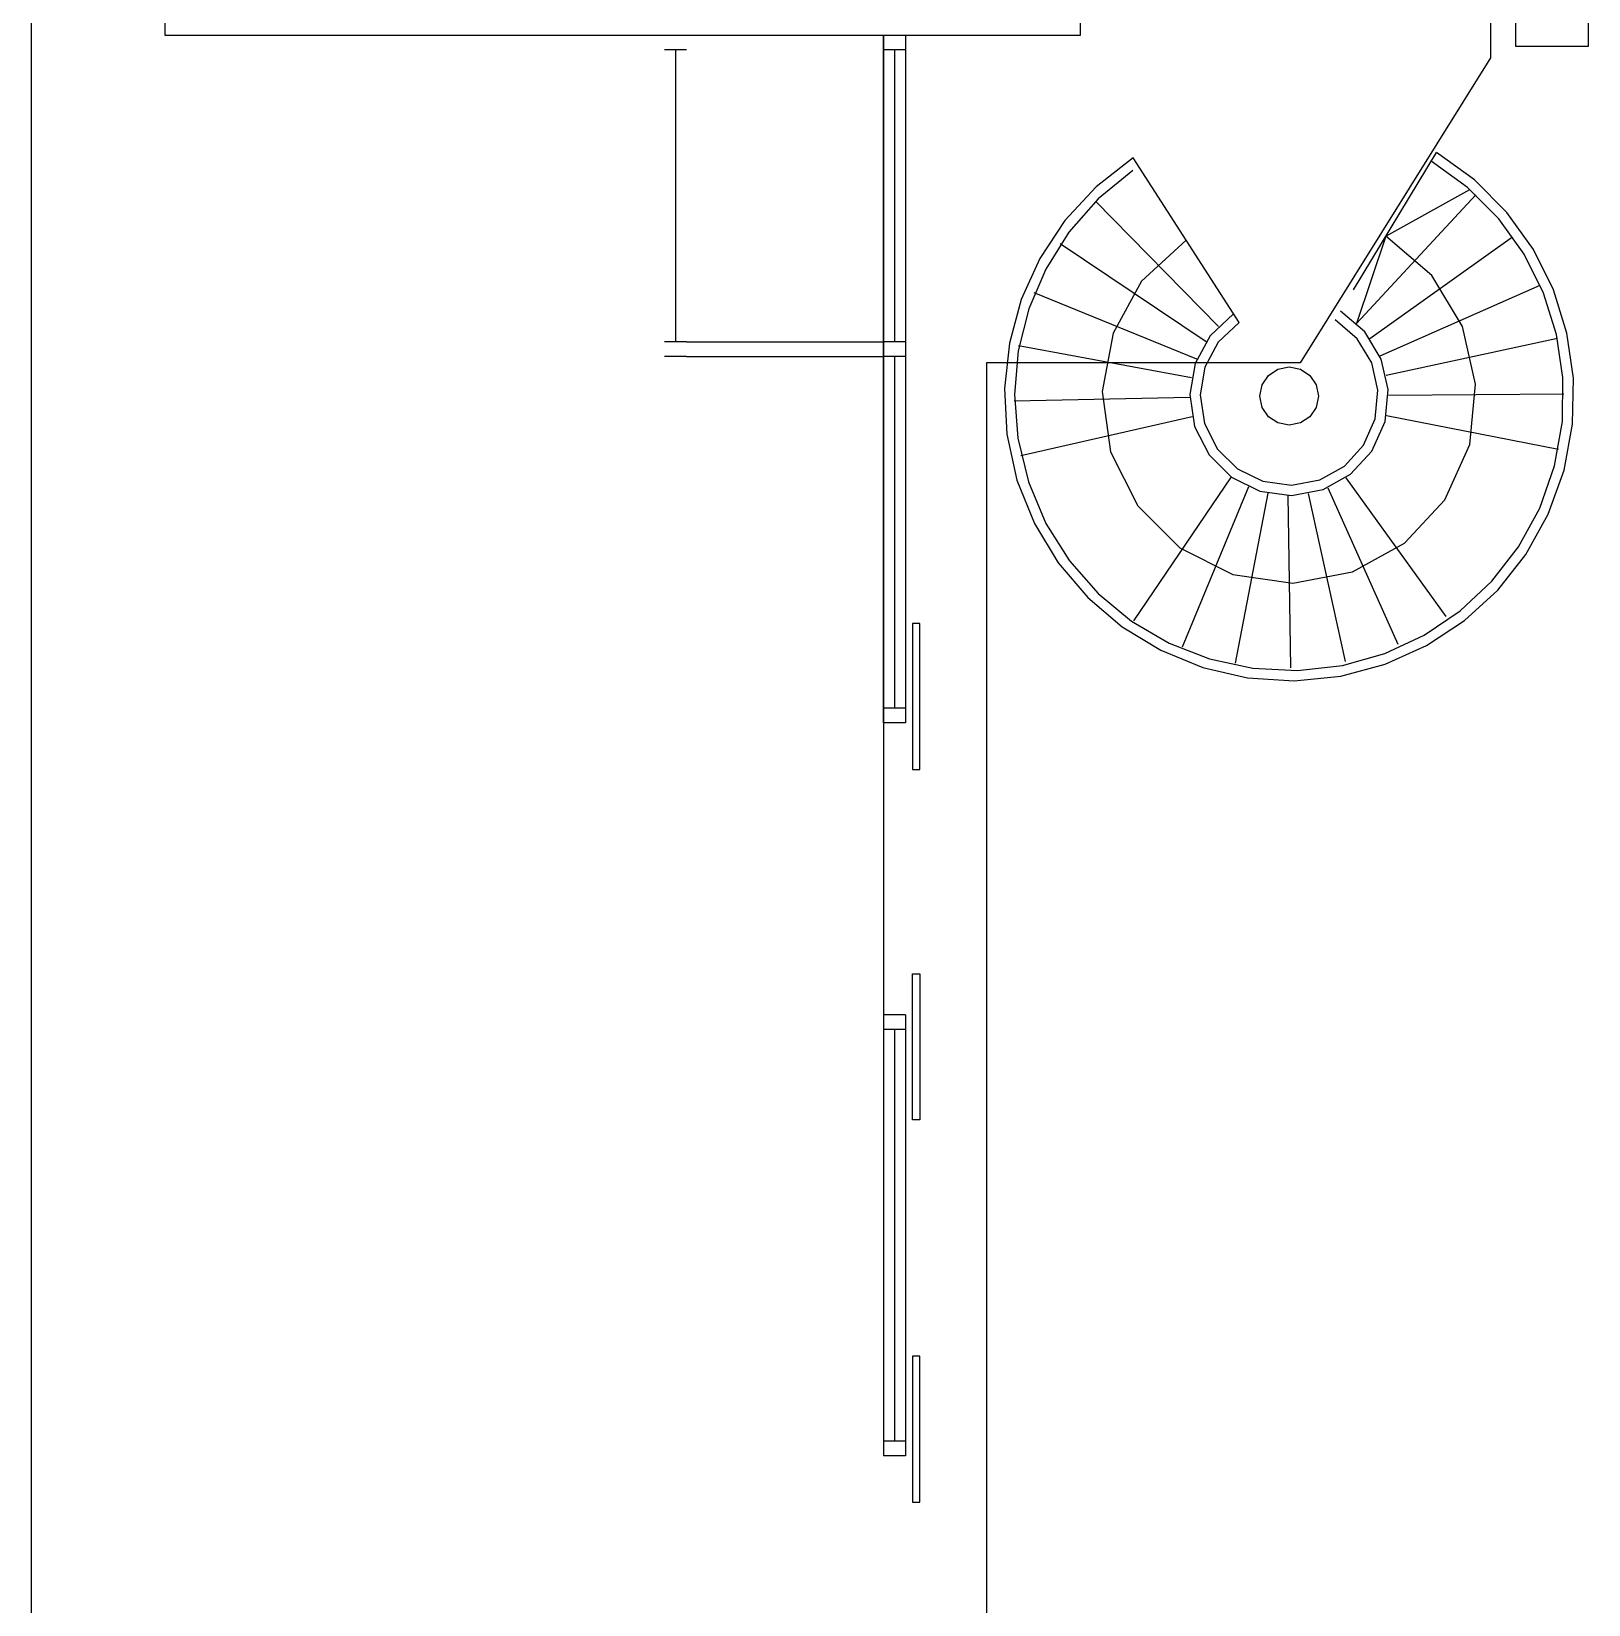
# Model space of a CAD drawing. Header units: metres. Extents: x 2 to 323, y -2 to 254.
# Drawn here: x 66.88 to 77.55, y 71.69 to 82.46 of the extents above; entities that cross this region are included whole.
import ezdxf

# ---------------------------------------------------------------- set-up
doc = ezdxf.new("R2010")
doc.units = ezdxf.units.M
for name, color, linetype in [('0-CARP', 7, 'Continuous'), ('0-CARPINTERIA', 7, 'Continuous'), ('0-EST CORTE', 7, 'Continuous'), ('0-MUROS EXISTENTES', 7, 'Continuous'), ('0-PROYECCIONES', 7, 'Continuous'), ('0-VISTA-005', 7, 'Continuous')]:
    doc.layers.add(name, color=color, linetype=linetype)

msp = doc.modelspace()

# ---------------------------------------------------------------- linework, layer by layer
at = {"layer": '0-CARP'}
for points in [[(72.917, 77.408), (72.967, 77.408), (72.967, 78.408), (72.917, 78.408), (72.917, 77.408)], [(72.917, 77.408), (72.967, 77.408), (72.967, 78.408), (72.917, 78.408), (72.917, 77.408)], [(72.917, 76.008), (72.967, 76.008), (72.967, 75.008), (72.917, 75.008), (72.917, 76.008)], [(72.917, 76.008), (72.967, 76.008), (72.967, 75.008), (72.917, 75.008), (72.917, 76.008)], [(72.917, 72.389), (72.967, 72.389), (72.967, 73.389), (72.917, 73.389), (72.917, 72.389)], [(72.917, 72.389), (72.967, 72.389), (72.967, 73.389), (72.917, 73.389), (72.917, 72.389)]]:
    msp.add_lwpolyline(points, close=True, dxfattribs=at)
at = {"layer": '0-CARPINTERIA'}
for p, q in [((72.718, 82.436), (72.718, 80.236)), ((72.718, 82.436), (72.718, 75.236)), ((72.718, 77.726), (72.718, 82.436)), ((72.718, 82.436), (72.718, 80.236)), ((72.718, 82.436), (72.718, 75.236)), ((72.718, 77.726), (72.718, 82.436)), ((72.868, 82.436), (72.868, 80.236)), ((72.868, 82.436), (72.868, 79.236)), ((72.868, 82.436), (72.868, 80.236)), ((72.868, 82.436), (72.868, 79.236)), ((71.368, 82.336), (71.218, 82.336)), ((71.368, 82.336), (71.218, 82.336)), ((71.293, 82.336), (71.293, 80.336)), ((71.293, 82.336), (71.293, 80.336)), ((72.868, 82.336), (72.718, 82.336)), ((72.868, 82.336), (72.718, 82.336)), ((72.868, 82.336), (72.718, 82.336)), ((72.868, 82.336), (72.718, 82.336)), ((72.793, 82.336), (72.793, 80.336)), ((72.793, 82.336), (72.793, 80.336)), ((72.793, 82.336), (72.793, 80.336)), ((72.793, 82.336), (72.793, 80.336)), ((71.368, 80.336), (71.218, 80.336)), ((71.368, 80.336), (71.218, 80.336)), ((71.368, 80.336), (72.718, 80.336)), ((71.368, 80.336), (72.718, 80.336)), ((72.868, 80.336), (72.718, 80.336)), ((72.868, 80.336), (72.718, 80.336)), ((72.868, 80.336), (72.718, 80.336)), ((72.868, 80.336), (72.718, 80.336)), ((72.868, 80.336), (72.718, 80.336)), ((72.868, 80.336), (72.718, 80.336)), ((72.868, 80.336), (72.718, 80.336)), ((72.868, 80.336), (72.718, 80.336)), ((71.368, 80.236), (71.218, 80.236)), ((71.368, 80.236), (71.218, 80.236)), ((71.368, 80.236), (72.718, 80.236)), ((71.368, 80.236), (72.718, 80.236)), ((72.868, 80.236), (72.718, 80.236)), ((72.868, 80.236), (72.718, 80.236)), ((72.868, 80.236), (72.718, 80.236)), ((72.868, 80.236), (72.718, 80.236)), ((72.868, 80.236), (72.718, 80.236)), ((72.868, 80.236), (72.718, 80.236)), ((72.868, 80.236), (72.718, 80.236)), ((72.868, 80.236), (72.718, 80.236)), ((72.793, 80.236), (72.793, 79.336)), ((72.793, 80.236), (72.793, 79.336)), ((72.868, 79.726), (72.868, 77.726)), ((72.868, 79.726), (72.868, 77.726)), ((72.793, 79.626), (72.793, 77.826)), ((72.793, 79.626), (72.793, 77.826)), ((72.868, 77.826), (72.718, 77.826)), ((72.868, 77.826), (72.718, 77.826)), ((72.868, 77.726), (72.718, 77.726)), ((72.868, 77.726), (72.718, 77.726)), ((72.718, 75.726), (72.718, 72.708)), ((72.868, 75.726), (72.718, 75.726)), ((72.718, 75.726), (72.718, 72.708)), ((72.868, 75.726), (72.718, 75.726)), ((72.868, 75.626), (72.718, 75.626)), ((72.868, 75.626), (72.718, 75.626)), ((72.793, 75.626), (72.793, 72.808)), ((72.793, 75.626), (72.793, 72.808)), ((72.868, 75.726), (72.868, 72.708)), ((72.868, 75.726), (72.868, 72.708)), ((72.868, 72.808), (72.718, 72.808)), ((72.868, 72.808), (72.718, 72.808)), ((72.868, 72.708), (72.718, 72.708)), ((72.868, 72.708), (72.718, 72.708))]:
    msp.add_line(p, q, dxfattribs=at)
at = {"layer": '0-EST CORTE'}
msp.add_lwpolyline([(77.046, 82.361), (77.546, 82.361), (77.546, 82.761), (77.046, 82.761), (77.046, 82.361)], close=True, dxfattribs=at)
msp.add_lwpolyline([(77.046, 82.361), (77.546, 82.361), (77.546, 82.761), (77.046, 82.761), (77.046, 82.361)], close=True, dxfattribs=at)
msp.add_lwpolyline([(77.046, 82.361), (77.546, 82.361), (77.546, 82.761), (77.046, 82.761), (77.046, 82.361)], close=True, dxfattribs=at)
msp.add_lwpolyline([(77.046, 82.361), (77.546, 82.361), (77.546, 82.761), (77.046, 82.761), (77.046, 82.361)], close=True, dxfattribs=at)
at = {"layer": '0-MUROS EXISTENTES'}
for p, q in [((67.796, 82.586), (67.796, 82.436)), ((67.796, 82.586), (67.796, 82.436)), ((74.066, 82.436), (74.066, 82.586)), ((74.066, 82.436), (74.066, 82.586)), ((67.796, 82.436), (74.066, 82.436)), ((67.796, 82.436), (74.066, 82.436))]:
    msp.add_line(p, q, dxfattribs=at)
at = {"layer": '0-PROYECCIONES'}
msp.add_line((66.883, 45.561), (66.883, 119.575), dxfattribs=at)
msp.add_lwpolyline([(76.874, 127.131), (76.874, 82.281), (75.572, 80.191), (73.424, 80.191), (73.424, 67.661), (76.824, 67.661), (76.824, 37.361)], dxfattribs=at)
at = {"layer": '0-VISTA-005'}
for p, q in [((75.153, 80.469), (74.427, 81.595)), ((75.153, 80.469), (74.427, 81.595)), ((75.936, 80.691), (76.505, 81.632)), ((75.936, 80.691), (76.505, 81.632)), ((75.958, 80.462), (76.774, 81.342)), ((75.958, 80.462), (76.774, 81.342)), ((76.158, 81.059), (76.733, 81.379)), ((76.158, 81.059), (76.733, 81.379)), ((75.011, 80.441), (74.17, 81.298)), ((75.011, 80.441), (74.17, 81.298)), ((74.927, 80.336), (73.928, 81.006)), ((74.927, 80.336), (73.928, 81.006)), ((76.158, 81.059), (75.958, 80.462)), ((76.158, 81.059), (75.958, 80.462)), ((76.049, 80.359), (77.026, 81.055)), ((76.049, 80.359), (77.026, 81.055)), ((76.118, 80.239), (77.215, 80.723)), ((76.118, 80.239), (77.215, 80.723)), ((74.864, 80.217), (73.75, 80.671)), ((74.864, 80.217), (73.75, 80.671)), ((76.16, 80.107), (77.333, 80.36)), ((76.16, 80.107), (77.333, 80.36)), ((74.827, 80.088), (73.643, 80.308)), ((74.827, 80.088), (73.643, 80.308)), ((74.816, 79.954), (73.612, 79.93)), ((74.816, 79.954), (73.612, 79.93)), ((76.176, 79.97), (77.376, 79.98)), ((76.176, 79.97), (77.376, 79.98)), ((74.831, 79.821), (73.658, 79.554)), ((74.831, 79.821), (73.658, 79.554)), ((76.163, 79.832), (77.34, 79.6)), ((76.163, 79.832), (77.34, 79.6)), ((75.099, 79.411), (74.429, 78.425)), ((75.099, 79.411), (74.429, 78.425)), ((75.883, 79.405), (76.568, 78.455)), ((75.883, 79.405), (76.568, 78.455)), ((75.218, 79.343), (74.763, 78.245)), ((75.218, 79.343), (74.763, 78.245)), ((75.349, 79.3), (75.126, 78.136)), ((75.349, 79.3), (75.126, 78.136)), ((75.487, 79.284), (75.504, 78.103)), ((75.487, 79.284), (75.504, 78.103)), ((75.625, 79.296), (75.88, 78.147)), ((75.625, 79.296), (75.88, 78.147)), ((75.76, 79.337), (76.24, 78.266)), ((75.76, 79.337), (76.24, 78.266))]:
    msp.add_line(p, q, dxfattribs=at)
for points in [[(74.427, 81.595), (74.174, 81.397), (73.96, 81.166), (73.789, 80.907), (73.661, 80.625), (73.58, 80.327), (73.546, 80.017), (73.563, 79.703), (73.632, 79.389), (73.752, 79.091), (73.915, 78.822), (74.116, 78.585), (74.352, 78.385), (74.616, 78.224), (74.904, 78.106), (75.21, 78.035), (75.531, 78.014), (75.85, 78.046), (76.154, 78.128), (76.437, 78.256), (76.696, 78.427), (76.924, 78.636), (77.117, 78.88), (77.27, 79.155), (77.379, 79.457), (77.436, 79.773), (77.442, 80.087), (77.397, 80.395), (77.305, 80.691), (77.168, 80.968), (76.987, 81.221), (76.765, 81.444), (76.505, 81.632)], [(74.427, 81.595), (74.174, 81.397), (73.96, 81.166), (73.789, 80.907), (73.661, 80.625), (73.58, 80.327), (73.546, 80.017), (73.563, 79.703), (73.632, 79.389), (73.752, 79.091), (73.915, 78.822), (74.116, 78.585), (74.352, 78.385), (74.616, 78.224), (74.904, 78.106), (75.21, 78.035), (75.531, 78.014), (75.85, 78.046), (76.154, 78.128), (76.437, 78.256), (76.696, 78.427), (76.924, 78.636), (77.117, 78.88), (77.27, 79.155), (77.379, 79.457), (77.436, 79.773), (77.442, 80.087), (77.397, 80.395), (77.305, 80.691), (77.168, 80.968), (76.987, 81.221), (76.765, 81.444), (76.505, 81.632)], [(74.425, 81.509), (74.187, 81.314), (73.988, 81.087), (73.829, 80.834), (73.713, 80.561), (73.641, 80.273), (73.615, 79.976), (73.638, 79.675), (73.71, 79.376), (73.83, 79.092), (73.991, 78.836), (74.188, 78.613), (74.417, 78.424), (74.673, 78.273), (74.951, 78.164), (75.246, 78.1), (75.554, 78.085), (75.86, 78.119), (76.15, 78.201), (76.421, 78.327), (76.667, 78.493), (76.884, 78.696), (77.067, 78.931), (77.212, 79.196), (77.314, 79.487), (77.368, 79.79), (77.371, 80.092), (77.327, 80.387), (77.238, 80.67), (77.105, 80.935), (76.931, 81.178), (76.718, 81.392), (76.469, 81.572)], [(74.425, 81.509), (74.187, 81.314), (73.988, 81.087), (73.829, 80.834), (73.713, 80.561), (73.641, 80.273), (73.615, 79.976), (73.638, 79.675), (73.71, 79.376), (73.83, 79.092), (73.991, 78.836), (74.188, 78.613), (74.417, 78.424), (74.673, 78.273), (74.951, 78.164), (75.246, 78.1), (75.554, 78.085), (75.86, 78.119), (76.15, 78.201), (76.421, 78.327), (76.667, 78.493), (76.884, 78.696), (77.067, 78.931), (77.212, 79.196), (77.314, 79.487), (77.368, 79.79), (77.371, 80.092), (77.327, 80.387), (77.238, 80.67), (77.105, 80.935), (76.931, 81.178), (76.718, 81.392), (76.469, 81.572)], [(74.79, 81.032), (74.485, 80.75), (74.29, 80.394), (74.216, 79.995), (74.273, 79.583), (74.46, 79.212), (74.747, 78.925), (75.11, 78.743), (75.521, 78.684), (75.93, 78.76), (76.285, 78.956), (76.561, 79.253), (76.732, 79.632), (76.773, 80.046), (76.683, 80.441), (76.474, 80.789), (76.158, 81.059)], [(74.79, 81.032), (74.485, 80.75), (74.29, 80.394), (74.216, 79.995), (74.273, 79.583), (74.46, 79.212), (74.747, 78.925), (75.11, 78.743), (75.521, 78.684), (75.93, 78.76), (76.285, 78.956), (76.561, 79.253), (76.732, 79.632), (76.773, 80.046), (76.683, 80.441), (76.474, 80.789), (76.158, 81.059)], [(75.115, 80.528), (74.955, 80.376), (74.853, 80.187), (74.816, 79.975), (74.848, 79.757), (74.948, 79.561), (75.101, 79.41), (75.294, 79.314), (75.512, 79.284), (75.729, 79.325), (75.917, 79.43), (76.062, 79.588), (76.153, 79.789), (76.174, 80.009), (76.126, 80.218), (76.015, 80.403), (75.848, 80.546)], [(75.115, 80.528), (74.955, 80.376), (74.853, 80.187), (74.816, 79.975), (74.848, 79.757), (74.948, 79.561), (75.101, 79.41), (75.294, 79.314), (75.512, 79.284), (75.729, 79.325), (75.917, 79.43), (76.062, 79.588), (76.153, 79.789), (76.174, 80.009), (76.126, 80.218), (76.015, 80.403), (75.848, 80.546)], [(75.153, 80.469), (75.01, 80.333), (74.919, 80.163), (74.886, 79.973), (74.915, 79.777), (75.005, 79.601), (75.143, 79.466), (75.316, 79.381), (75.511, 79.354), (75.705, 79.391), (75.874, 79.485), (76.004, 79.627), (76.085, 79.808), (76.104, 80.004), (76.061, 80.192), (75.962, 80.357), (75.811, 80.486)], [(75.153, 80.469), (75.01, 80.333), (74.919, 80.163), (74.886, 79.973), (74.915, 79.777), (75.005, 79.601), (75.143, 79.466), (75.316, 79.381), (75.511, 79.354), (75.705, 79.391), (75.874, 79.485), (76.004, 79.627), (76.085, 79.808), (76.104, 80.004), (76.061, 80.192), (75.962, 80.357), (75.811, 80.486)]]:
    msp.add_lwpolyline(points, dxfattribs=at)
msp.add_lwpolyline([(75.696, 79.964), (75.68, 79.886), (75.637, 79.822), (75.573, 79.78), (75.496, 79.764), (75.418, 79.78), (75.354, 79.822), (75.311, 79.886), (75.296, 79.964), (75.311, 80.042), (75.354, 80.105), (75.418, 80.148), (75.496, 80.164), (75.573, 80.148), (75.637, 80.105), (75.68, 80.042), (75.696, 79.964)], close=True, dxfattribs=at)
msp.add_lwpolyline([(75.696, 79.964), (75.68, 79.886), (75.637, 79.822), (75.573, 79.78), (75.496, 79.764), (75.418, 79.78), (75.354, 79.822), (75.311, 79.886), (75.296, 79.964), (75.311, 80.042), (75.354, 80.105), (75.418, 80.148), (75.496, 80.164), (75.573, 80.148), (75.637, 80.105), (75.68, 80.042), (75.696, 79.964)], close=True, dxfattribs=at)
msp.add_lwpolyline([(75.696, 79.964), (75.68, 79.886), (75.637, 79.822), (75.573, 79.78), (75.496, 79.764), (75.418, 79.78), (75.354, 79.822), (75.311, 79.886), (75.296, 79.964), (75.311, 80.042), (75.354, 80.105), (75.418, 80.148), (75.496, 80.164), (75.573, 80.148), (75.637, 80.105), (75.68, 80.042), (75.696, 79.964)], close=True, dxfattribs=at)
msp.add_lwpolyline([(75.696, 79.964), (75.68, 79.886), (75.637, 79.822), (75.573, 79.78), (75.496, 79.764), (75.418, 79.78), (75.354, 79.822), (75.311, 79.886), (75.296, 79.964), (75.311, 80.042), (75.354, 80.105), (75.418, 80.148), (75.496, 80.164), (75.573, 80.148), (75.637, 80.105), (75.68, 80.042), (75.696, 79.964)], close=True, dxfattribs=at)

doc.saveas('drawing.dxf')
